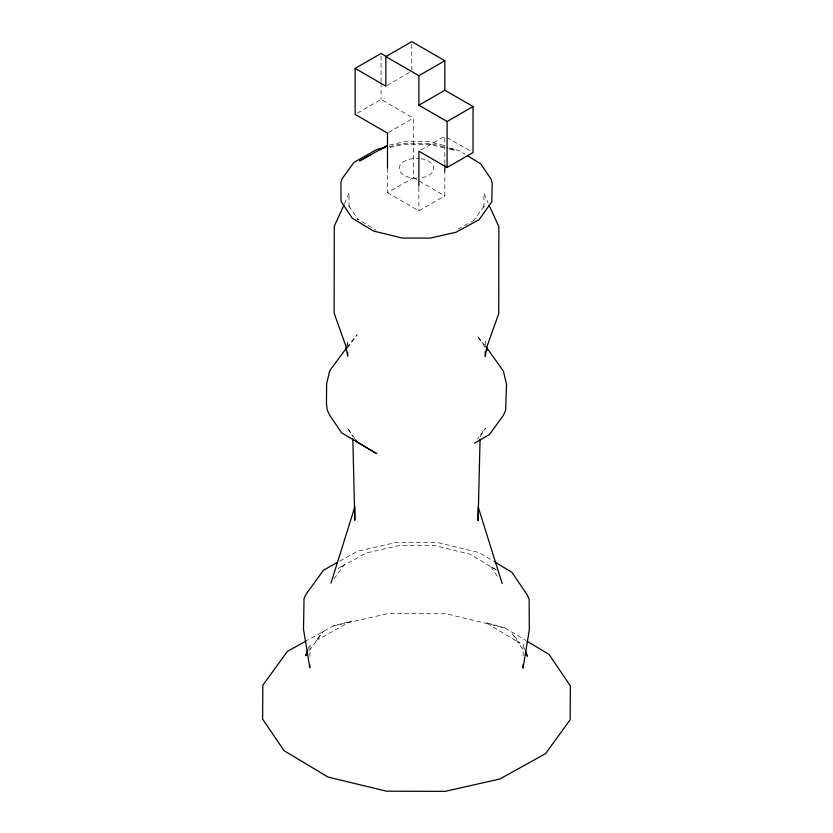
<?xml version="1.0" encoding="UTF-8"?>
<svg xmlns="http://www.w3.org/2000/svg" width="833" height="833" viewBox="0 0 833 833"><rect width="100%" height="100%" fill="white"/><g stroke="black" fill="none" stroke-linecap="round" stroke-linejoin="round"><path stroke-width="0.62" stroke-dasharray="4.17 3.12" d="M309.886 656.519L309.97 644.159L308.272 648.772M347.746 345.997L347.777 340.947L346.892 345.487M485.306 345.07L485.327 341.28L485.993 344.685M523.114 655.8L523.197 644.68L524.905 649.292M344.518 203.835L349.089 192.871L348.975 207.729L348.715 205.678L358.117 219.568L357.669 219.11L376.11 230.189M480.131 436.69L485.587 427.954L477.496 439.106M347.507 347.965L357.263 334.522L347.611 346.58M334.012 578.883L344.643 564.253L338.448 568.345L366.124 552.987L399.153 545.532L434.618 545.615L470.02 554.184L496.624 570.168M309.397 650.615L323.402 631.32L315.665 640.806L351.422 620.97L333.179 625.989L307.492 640.244M473.8 220.443L473.363 220.891L484.171 206.001L483.9 208.052L484.004 193.194L488.128 203.085M386.929 85.518L409.628 72.419M357.305 113.163L381.077 99.439L413.428 118.119L413.428 177.731L444.832 195.859L444.832 171.234M388.574 132.468L413.428 118.119M421.05 149.971L444.832 136.248L444.832 163.466M387.491 168.089L387.491 192.715L413.428 177.731M387.491 192.715L418.884 210.843L444.832 195.859M457.994 229.21L472.675 221.068M339.666 561.098L357.544 551.186L396.196 542.45L437.71 542.554L479.142 552.581L493.594 561.265M389.542 145.077L406.379 141.266L427.058 141.318L445.259 145.723M389.209 146.639L402.839 143.568L430.755 143.63L447.727 147.733M389.927 147.451L403.859 144.307L429.693 144.369L448.123 148.826M333.179 625.989L387.814 613.661L446.467 613.796L505.027 627.967L525.925 640.525M448.935 148.024L458.639 150.377L465.251 154.344M449.341 149.128L455.484 150.606L448.8 146.931M505.027 627.967L485.639 622.511L520.011 643.159L512.056 633.486L523.967 651.062M446.998 137.497L470.864 151.273M495.562 569.46L490.262 565.919L498.655 578.31M485.098 345.57L477.309 335.897L485.004 347.267M354.858 438.762L347.309 427.621L352.776 436.377M418.884 187.508L418.884 210.843M411.794 44.222L411.794 69.889M381.077 55.988L381.077 81.551M381.077 82.831L381.077 99.439M420.915 158.718A17.243 9.954 0 0 1 433.733 168.349A17.243 9.954 0 0 1 420.904 177.96M417.083 178.283A17.243 9.954 0 0 1 399.309 167.548A17.243 9.954 0 0 1 419.79 158.572"/><path stroke-width="1.25" d="M309.824 665.171L309.803 667.639L303.514 629.3L304.035 598.625L305.878 594.491L323.548 570.147L337.438 562.337M347.694 352.307L347.673 356.097L345.893 346.184L334.148 313.198L334.272 226.264L343.977 205.012M485.254 351.38L485.223 356.43L486.993 346.528L498.728 313.593L498.852 226.659L489.127 205.366M523.051 664.453L523.03 668.16L529.309 629.842L529.142 599.166L527.299 595.022L511.92 572.313L494.708 561.931M480.068 439.272L478.111 520.594L478.204 507.005L502.153 583.475M346.007 350.027L346.674 346.622M330.982 583.069L354.889 506.714L354.796 520.292L352.838 438.96M307.846 649.927L305.711 655.696L307.19 653.666M346.809 347.59L329.733 370.706L326.619 383.794L326.474 403.609L327.213 409.951L329.597 415.053L341.665 432.858L376.693 453.683L356.909 441.802L355.545 439.782M474.55 443.156L489.408 434.555L503.267 415.469L505.652 410.377L506.526 384.221L503.403 371.122L485.878 346.538M387.491 168.089L387.491 133.093L355.139 114.413L355.139 68.41L381.077 53.437L386.564 56.602M355.139 68.41L385.856 86.143L385.856 56.623L411.794 41.65L444.832 60.726L444.832 90.245L473.04 106.53L473.04 152.533L447.092 167.506L418.884 151.221L418.884 186.217M385.856 56.623L418.884 75.699L444.832 60.726M418.884 75.699L418.884 105.218L444.832 90.245M418.884 105.218L447.092 121.503L473.04 106.53M379.796 149.742L387.137 145.619L359.627 160.925L370.997 154.563M306.377 640.858L287.395 651.396L262.853 685.205L262.614 719.066L283.98 750.606L327.973 777.043L386.533 791.204L445.186 791.35L499.821 779.011L545.605 753.615L570.147 719.806L570.386 685.934L549.02 654.394L527.029 641.181M385.502 147.472L376.828 149.43L353.942 162.383L342.051 178.772L340.905 182.625L341.03 201.378L352.286 218.256L373.601 231.064L402.297 238.051L430.088 238.113L455.974 232.272L479.048 219.714L491.834 201.732L492.199 182.989L491.054 179.126L480.703 163.841L467.448 155.667M526.06 654.165L527.466 656.227L525.331 650.448M486.441 346.955L487.107 350.37M447.092 121.503L447.092 167.506M444.832 164.757L444.832 171.234"/></g></svg>
